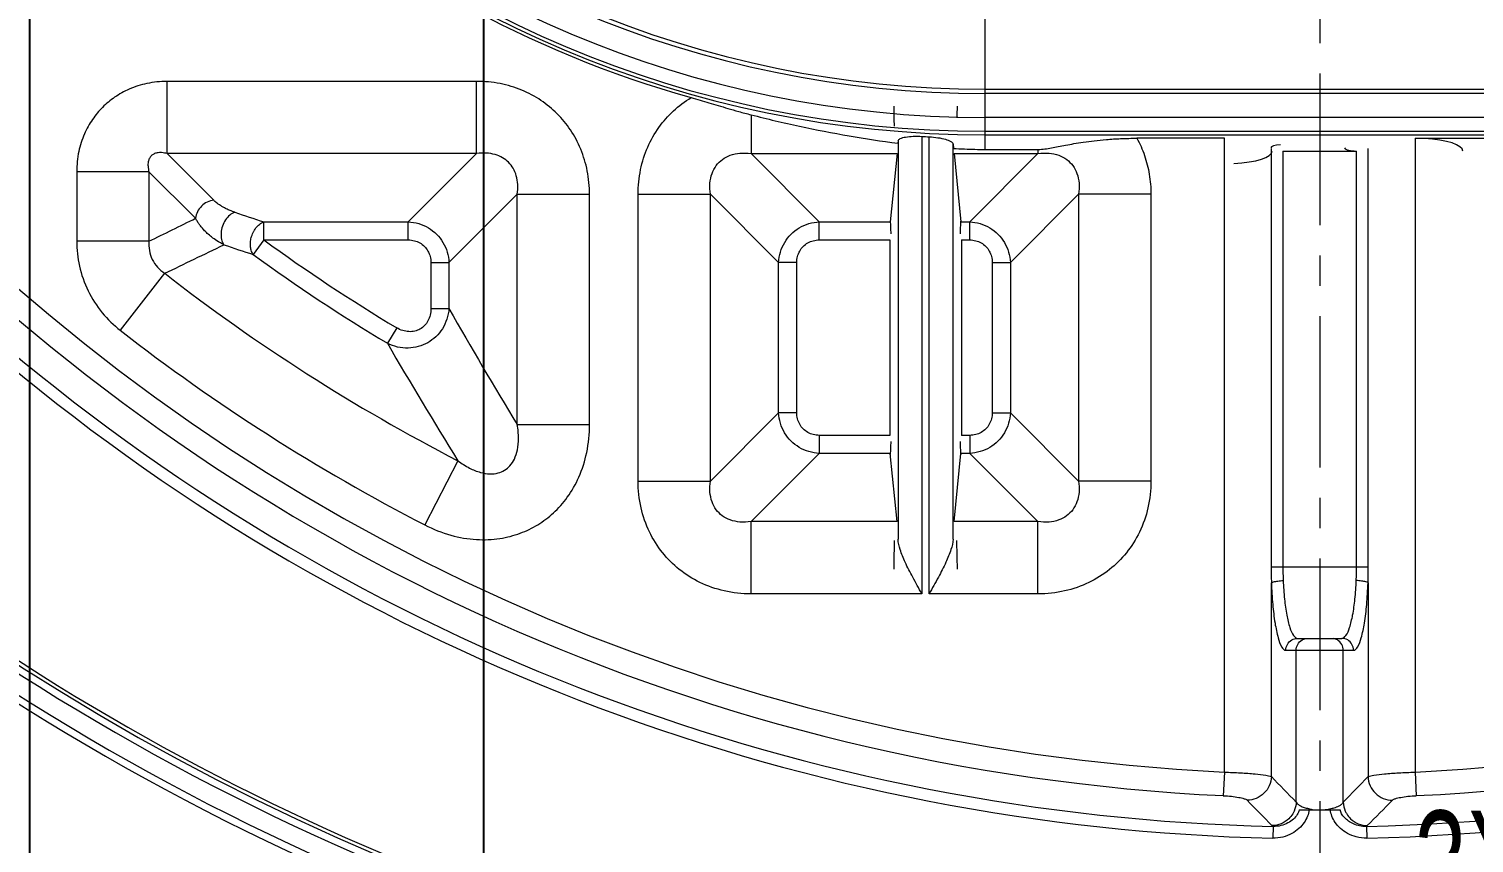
# Model space of a CAD drawing. Header units: millimetres. Extents: x 5536 to 6151, y 463 to 893.
# Drawn here: x 5685.6 to 5746.1, y 558.5 to 592.6 of the extents above; entities that cross this region are included whole.
import ezdxf

# ---------------------------------------------------------------- set-up
doc = ezdxf.new("R2010")
doc.units = ezdxf.units.MM
doc.header["$LTSCALE"] = 0.2
doc.linetypes.add('CENTER', pattern=[50.8, 31.75, -6.35, 6.35, -6.35])
doc.layers.get('0').update_dxf_attribs({"lineweight": 18})
doc.layers.add('poumianxian', color=2, linetype='Continuous', lineweight=18)
doc.layers.add('图层1', color=1, linetype='CENTER', lineweight=18)
doc.styles.add('標準', font='', dxfattribs={"width": 0.667})
doc.styles.get('標準').set_extended_font_data('pmingliu')
doc.dimstyles.new('11111111111', dxfattribs={"dimtxt": 4.5, "dimasz": 4.5, "dimexe": 1.25, "dimexo": 0.625, "dimtad": 1, "dimtoh": 1, "dimdsep": 46, "dimtxsty": '標準', "dimblk": '_CAXARROW', "dimcen": 0, "dimdle": 9, "dimclrd": 6, "dimclre": 6, "dimclrt": 2, "dimadec": 0, "dimazin": 0, "dimtfac": 0.707107, "dimtofl": 0, "dimtmove": 2, "dimatfit": 3, "dimfxl": 0, "dimfrac": 2, "dimtolj": 1, "dimarcsym": 0})
doc.dimstyles.new('222222', dxfattribs={"dimtxt": 4.5, "dimasz": 4.5, "dimexe": 1.25, "dimexo": 0.625, "dimtad": 1, "dimdsep": 46, "dimtxsty": '標準', "dimblk": '_CAXARROW', "dimcen": 0, "dimdle": 9, "dimclrd": 6, "dimclre": 6, "dimclrt": 2, "dimadec": 0, "dimazin": 0, "dimtfac": 0.707107, "dimtofl": 0, "dimtmove": 2, "dimatfit": 3, "dimfxl": 0, "dimfrac": 2, "dimtolj": 1, "dimarcsym": 0})
doc.dimstyles.new('ISO-25', dxfattribs={"dimtxt": 2.5, "dimasz": 2.5, "dimexe": 1.25, "dimexo": 0.625, "dimtad": 1, "dimdsep": 46, "dimtxsty": 'Standard', "dimblk": '_CAXARROW', "dimcen": 0, "dimdle": 5, "dimclrd": 4, "dimclre": 4, "dimclrt": 3, "dimadec": 0, "dimazin": 0, "dimtfac": 0.707107, "dimtofl": 0, "dimtmove": 2, "dimatfit": 3, "dimfxl": 0, "dimfrac": 2, "dimarcsym": 0})
doc.dimstyles.new('zhijing', dxfattribs={"dimtxt": 4.5, "dimasz": 4.5, "dimexe": 1.25, "dimexo": 0.625, "dimtad": 1, "dimtoh": 1, "dimdsep": 46, "dimtxsty": '標準', "dimblk": '_CAXARROW', "dimcen": 0, "dimdle": 9, "dimclrd": 6, "dimclre": 6, "dimclrt": 2, "dimadec": 0, "dimazin": 0, "dimtfac": 0.707107, "dimtofl": 0, "dimtmove": 2, "dimatfit": 3, "dimfxl": 0, "dimfrac": 2, "dimtolj": 1, "dimarcsym": 0})

# ---------------------------------------------------------------- blocks, each defined once
blk = doc.blocks.new('*X4')
at = {"layer": 'poumianxian'}
blk.add_hatch(color=6, dxfattribs=at).paths.add_polyline_path([(5815.182, 723.919), (5816.22, 722.836), (5812.452, 720.263)], flags=0)
at = {"layer": 'poumianxian', "color": 6, "lineweight": -2}
blk.add_line((5838.466, 745.204), (5815.701, 723.377), dxfattribs=at)
at = {"layer": 'poumianxian', "insert": (5828.219, 739.866), "char_height": 4.5, "width": 64.97647, "attachment_point": 5, "rotation": 43.79372, "style": '標準'}
blk.add_mtext('\\T1.004;%%C201.68%%P0.5', dxfattribs=at)
blk = doc.blocks.new('_CAXARROW')
blk.add_hatch(color=0).paths.add_polyline_path([(0, 0), (-1, 0.125), (-1, -0.125)], flags=0)
blk = doc.blocks.new('*X45')
at = {"layer": 'poumianxian'}
blk.add_hatch(color=6, dxfattribs=at).paths.add_polyline_path([(5741.186, 550.477), (5742.583, 549.93), (5740.244, 546.014)], flags=0)
at = {"layer": 'poumianxian', "color": 6, "lineweight": -2}
for p, q in [((5743.525, 554.394), (5741.885, 550.204)), ((5756.475, 554.394), (5743.525, 554.394))]:
    blk.add_line(p, q, dxfattribs=at)
at = {"layer": 'poumianxian', "color": 2, "insert": (5750.312, 557.524), "char_height": 4.5, "width": 39.30464, "attachment_point": 5, "style": '標準'}
blk.add_mtext('\\T1.004;3X%%C3.2', dxfattribs=at)
blk = doc.blocks.new('*X70')
at = {"layer": 'poumianxian'}
for points in [[(5709.161, 514.546), (5709.161, 513.046), (5704.661, 513.796)], [(5770.161, 514.546), (5770.161, 513.046), (5774.661, 513.796)]]:
    blk.add_hatch(color=6, dxfattribs=at).paths.add_polyline_path(points, flags=0)
at = {"layer": 'poumianxian', "color": 6, "lineweight": -2}
for p, q in [((5704.661, 658.486), (5704.661, 512.546)), ((5774.661, 658.486), (5774.661, 512.546)), ((5709.161, 513.796), (5770.161, 513.796))]:
    blk.add_line(p, q, dxfattribs=at)
at = {"layer": 'poumianxian', "color": 2, "insert": (5739.661, 517.034), "char_height": 4.5, "width": 34.019, "attachment_point": 5, "style": '標準'}
blk.add_mtext('\\T1.004;70%%P0.3', dxfattribs=at)
blk = doc.blocks.new('*X79')
at = {"layer": 'poumianxian'}
for points in [[(5690.157, 503.327), (5690.157, 501.827), (5685.657, 502.577)], [(5789.164, 503.327), (5789.164, 501.827), (5793.664, 502.577)]]:
    blk.add_hatch(color=6, dxfattribs=at).paths.add_polyline_path(points, flags=0)
at = {"layer": 'poumianxian', "color": 6, "lineweight": -2}
for p, q in [((5685.657, 643.849), (5685.657, 501.327)), ((5793.664, 643.849), (5793.664, 501.327)), ((5690.157, 502.577), (5789.164, 502.577))]:
    blk.add_line(p, q, dxfattribs=at)
at = {"layer": 'poumianxian', "color": 2, "insert": (5739.661, 505.815), "char_height": 4.5, "width": 54.97247, "attachment_point": 5, "style": '標準'}
blk.add_mtext('\\T1.004;108.01%%P0.5', dxfattribs=at)

msp = doc.modelspace()

# ---------------------------------------------------------------- linework, layer by layer
for p, q in [((5725.661, 588.896), (5725.661, 598.045)), ((5691.409, 587.382), (5691.409, 590.407)), ((5704.367, 590.407), (5691.409, 590.407)), ((5704.367, 587.382), (5704.367, 590.407)), ((5725.661, 590.08), (5753.661, 590.08)), ((5753.661, 589.903), (5725.661, 589.903)), ((5715.855, 589.008), (5715.855, 587.382)), ((5753.661, 588.896), (5725.661, 588.896)), ((5725.661, 587.559), (5725.661, 588.896)), ((5723.011, 588.103), (5723.011, 568.94)), ((5723.311, 568.94), (5723.311, 588.086)), ((5725.661, 588.319), (5753.661, 588.319)), ((5725.661, 588.17), (5753.661, 588.17)), ((5722.011, 587.913), (5721.999, 587.819)), ((5722.011, 587.913), (5722.011, 571.23)), ((5724.31, 571.23), (5724.31, 587.787)), ((5724.31, 587.787), (5724.335, 587.597)), ((5725.661, 587.559), (5727.867, 587.559)), ((5727.867, 587.559), (5727.867, 587.382)), ((5735.669, 588.025), (5732.007, 588.025)), ((5735.669, 561.472), (5735.669, 588.025)), ((5737.629, 587.597), (5737.629, 570.077)), ((5738.119, 587.49), (5741.203, 587.49)), ((5738.119, 587.49), (5738.119, 570.077)), ((5741.203, 570.077), (5741.203, 587.49)), ((5741.693, 570.077), (5741.693, 587.597)), ((5743.652, 588.025), (5747.315, 588.025)), ((5743.652, 588.025), (5743.652, 561.472)), ((5693.361, 585.43), (5691.409, 587.382)), ((5704.367, 587.382), (5691.409, 587.382)), ((5701.508, 584.523), (5704.367, 587.382)), ((5715.855, 587.382), (5721.969, 587.382)), ((5718.713, 584.523), (5715.855, 587.382)), ((5721.969, 587.382), (5721.68, 584.523)), ((5724.352, 587.382), (5727.867, 587.382)), ((5724.352, 587.382), (5724.642, 584.523)), ((5725.008, 584.523), (5727.867, 587.382)), ((5690.653, 586.625), (5687.627, 586.625)), ((5687.627, 586.625), (5687.627, 583.711)), ((5692.605, 584.673), (5690.653, 586.625)), ((5690.653, 586.625), (5690.653, 583.711)), ((5703.21, 582.821), (5706.069, 585.68)), ((5706.069, 585.68), (5709.094, 585.68)), ((5706.069, 576.032), (5706.069, 585.68)), ((5709.094, 576.032), (5709.094, 585.68)), ((5711.127, 585.68), (5714.153, 585.68)), ((5711.127, 573.668), (5711.127, 585.68)), ((5717.011, 582.821), (5714.153, 585.68)), ((5714.153, 573.668), (5714.153, 585.68)), ((5726.71, 582.821), (5729.569, 585.68)), ((5732.594, 585.68), (5729.569, 585.68)), ((5729.569, 585.68), (5729.569, 573.668)), ((5732.594, 585.68), (5732.594, 573.668)), ((5695.461, 584.523), (5701.508, 584.523)), ((5695.461, 583.767), (5695.461, 584.523)), ((5701.508, 583.767), (5701.508, 584.523)), ((5718.713, 584.523), (5721.68, 584.523)), ((5718.713, 583.767), (5718.713, 584.523)), ((5724.642, 584.523), (5725.008, 584.523)), ((5725.008, 583.767), (5725.008, 584.523)), ((5690.653, 583.711), (5687.627, 583.711)), ((5695.461, 583.767), (5695.016, 583.155)), ((5695.461, 583.767), (5701.508, 583.767)), ((5718.713, 583.767), (5721.661, 583.767)), ((5721.661, 583.767), (5721.661, 575.581)), ((5724.661, 583.767), (5725.008, 583.767)), ((5724.661, 583.767), (5724.661, 575.581)), ((5702.454, 582.821), (5703.21, 582.821)), ((5702.454, 582.821), (5702.454, 580.895)), ((5703.21, 582.821), (5703.21, 580.895)), ((5717.768, 582.821), (5717.011, 582.821)), ((5717.011, 576.526), (5717.011, 582.821)), ((5717.768, 576.526), (5717.768, 582.821)), ((5725.954, 582.821), (5726.71, 582.821)), ((5725.954, 582.821), (5725.954, 576.526)), ((5726.71, 582.821), (5726.71, 576.526)), ((5691.309, 582.368), (5689.45, 579.981)), ((5702.454, 580.895), (5703.21, 580.895)), ((5701.022, 580.085), (5700.632, 579.436)), ((5706.069, 576.032), (5709.094, 576.032)), ((5717.011, 576.526), (5714.153, 573.668)), ((5717.768, 576.526), (5717.011, 576.526)), ((5725.954, 576.526), (5726.71, 576.526)), ((5726.71, 576.526), (5729.569, 573.668)), ((5721.661, 575.581), (5718.713, 575.581)), ((5718.713, 575.581), (5718.713, 574.824)), ((5725.008, 575.581), (5724.661, 575.581)), ((5725.008, 575.581), (5725.008, 574.824)), ((5718.713, 574.824), (5715.855, 571.966)), ((5721.68, 574.824), (5718.713, 574.824)), ((5721.969, 571.966), (5721.68, 574.824)), ((5724.352, 571.966), (5724.642, 574.824)), ((5725.008, 574.824), (5724.642, 574.824)), ((5725.008, 574.824), (5727.867, 571.966)), ((5703.587, 574.519), (5702.2, 571.83)), ((5711.127, 573.668), (5714.153, 573.668)), ((5732.594, 573.668), (5729.569, 573.668)), ((5721.969, 571.966), (5715.855, 571.966)), ((5715.855, 568.94), (5715.855, 571.966)), ((5727.867, 571.966), (5724.352, 571.966)), ((5727.867, 568.94), (5727.867, 571.966)), ((5737.629, 570.077), (5741.693, 570.077)), ((5737.639, 561.285), (5737.639, 569.401)), ((5741.683, 569.401), (5741.683, 561.285)), ((5723.011, 568.94), (5715.855, 568.94)), ((5727.867, 568.94), (5723.311, 568.94)), ((5738.737, 567.077), (5740.585, 567.077)), ((5738.244, 566.577), (5741.077, 566.577)), ((5738.676, 560.216), (5738.676, 566.577)), ((5740.646, 560.216), (5740.646, 566.577)), ((5735.669, 561.472), (5735.622, 560.488)), ((5743.652, 561.472), (5743.7, 560.488)), ((5737.707, 559.201), (5737.695, 558.708)), ((5741.615, 559.201), (5741.626, 558.708))]:
    msp.add_line(p, q)
for centre, radius, start, end in [((5739.661, 650.474), 101.908, 118.44247, 254.63694), ((5739.661, 650.474), 101.608, 118.44247, 254.63694), ((5739.661, 650.474), 100.842, 118.67849, 254.51733), ((5739.661, 650.474), 100.543, 118.67849, 254.51733), ((5739.661, 644.474), 84.082, 182.75328, 267.24672), ((5739.661, 644.474), 83.097, 182.75328, 267.24672), ((5739.661, 644.474), 83.097, 272.75328, 357.24672), ((5739.661, 644.474), 84.082, 272.75328, 357.24672), ((5725.661, 633.474), 45.304, 180, 270), ((5725.661, 633.474), 45.155, 180, 270), ((5725.661, 633.474), 44.578, 180, 270), ((5725.661, 633.474), 43.57, 180, 270), ((5725.661, 633.474), 43.393, 180, 270), ((5725.661, 633.474), 45.448, 201.7141, 254.27579), ((5725.661, 633.474), 45.448, 266.65707, 267.03631), ((5536.938, 898.157), 350.006, 296.05134, 296.40759), ((5744.542, 735.318), 158.581, 251.50714, 251.97095), ((5536.993, 905.225), 357.841, 295.54642, 295.98702), ((5744.683, 734.241), 159.04, 251.33599, 251.80265), ((5739.661, 644.474), 75.093, 233.94255, 239.03251), ((5739.661, 644.474), 75.849, 233.94255, 239.03252), ((5739.661, 644.474), 78.708, 232.09772, 242.72083), ((5855.398, 667.082), 174.898, 209.52351, 211.37166), ((5739.661, 644.474), 81.734, 232.09776, 242.72081), ((5739.661, 644.474), 85.296, 229.84804, 268.68733), ((5854.31, 668.435), 177.589, 210.07635, 211.92707), ((5739.661, 644.474), 85.296, 271.31265, 310.15196), ((5739.661, 644.474), 85.788, 230.12492, 268.68734), ((5739.661, 644.474), 85.788, 271.31266, 309.87508), ((5761.564, 570.094), 23.935, 180.04059, 181.65874), ((5717.756, 570.094), 23.936, 358.3413, 359.95937), ((5739.661, 650.474), 100.395, 236.78139, 267.86727), ((5739.661, 650.474), 100.395, 272.13273, 303.21861), ((5905.849, 723.53), 233.705, 223.96577, 224.33085), ((5573.819, 723.193), 233.222, 315.66878, 316.0346), ((5906.735, 726.324), 237.705, 224.3024, 224.66351), ((5572.937, 725.981), 237.214, 315.33612, 315.69798), ((5739.661, 644.474), 84.582, 269.41892, 270.58123)]:
    msp.add_arc(centre, radius, start, end)
for centre, major_axis, ratio, start_param, end_param in [((5721.933, 590.407), (0, 3.2), 0.034921, 1.902409, 2.199241), ((5724.388, 590.407), (0, 3.2), 0.034921, 4.21344, 4.380776), ((5735.669, 587.49), (-2, 0), 0.267949, 1.772154, 3.141593), ((5738.119, 587.624), (0.5, 0), 0.267949, 1.772154, 3.141593), ((5741.203, 587.624), (-0.5, 0), 0.267949, 0, 1.369438), ((5743.652, 587.49), (2, 0), 0.267949, 0, 1.369438), ((5721.689, 583.767), (0, 0.8), 0.034921, 5.044002, 6.283185), ((5724.633, 583.767), (0, 0.8), 0.034921, 0, 1.239184), ((5721.689, 575.581), (0, -0.8), 0.034921, 0, 1.239184), ((5724.633, 575.581), (0, -0.8), 0.034921, 5.044002, 6.283185), ((5721.933, 568.94), (0, -3.2), 0.034921, 3.939221, 4.380776), ((5724.388, 568.94), (0, -3.2), 0.034921, 1.902409, 2.343964)]:
    msp.add_ellipse(centre, major_axis=major_axis, ratio=ratio, start_param=start_param, end_param=end_param)
for points, knots in [([(5691.409, 590.407), (5691.126, 590.407), (5690.582, 590.352), (5689.838, 590.114), (5689.214, 589.767), (5688.696, 589.335), (5688.265, 588.817), (5687.919, 588.193), (5687.682, 587.451), (5687.627, 586.909), (5687.627, 586.625)], [0, 0, 0, 0, 16026.017079, 30623.520566, 43831.813819, 56189.870424, 68526.241515, 81694.575238, 96255.530152, 112265.162694, 112265.162694, 112265.162694, 112265.162694]), ([(5709.094, 585.68), (5709.094, 586.008), (5709.033, 586.656), (5708.758, 587.572), (5708.325, 588.383), (5707.758, 589.073), (5707.068, 589.639), (5706.258, 590.072), (5705.343, 590.346), (5704.695, 590.407), (5704.367, 590.407)], [0, 0, 0, 0, 14915.856692, 29310.486677, 43097.677438, 56346.518661, 69582.476826, 83359.86294, 97754.679571, 112657.524986, 112657.524986, 112657.524986, 112657.524986]), ([(5711.127, 585.68), (5711.127, 586.025), (5711.195, 586.704), (5711.496, 587.657), (5711.969, 588.493), (5712.587, 589.195), (5713.08, 589.567), (5713.344, 589.726)], [0, 0, 0, 0, 15831.101795, 31032.7994, 45516.570023, 59517.399227, 73634.761368, 73634.761368, 73634.761368, 73634.761368]), ([(5713.343, 589.726), (5713.469, 589.691), (5713.72, 589.619), (5714.098, 589.509), (5714.486, 589.393), (5714.9, 589.271), (5715.359, 589.139), (5715.682, 589.052), (5715.855, 589.008)], [0, 0, 0, 0, 12983.463045, 25903.286555, 39132.508232, 53285.414462, 68793.918805, 86523.059805, 86523.059805, 86523.059805, 86523.059805]), ([(5715.855, 589.008), (5716.528, 588.836), (5717.892, 588.515), (5719.941, 588.115), (5721.317, 587.905), (5721.999, 587.819)], [0, 0, 0, 0, 15793.509393, 31813.974517, 47423.231515, 47423.231515, 47423.231515, 47423.231515]), ([(5722.011, 587.913), (5722.017, 587.956), (5722.135, 588.04), (5722.351, 588.084), (5722.661, 588.115), (5722.888, 588.11), (5723.011, 588.103)], [0, 0, 0, 0, 7526.251528, 21057.06228, 39267.801953, 60346.483108, 60346.483108, 60346.483108, 60346.483108]), ([(5723.311, 588.086), (5723.434, 588.08), (5723.666, 588.059), (5723.976, 587.994), (5724.191, 587.922), (5724.304, 587.832), (5724.31, 587.787)], [0, 0, 0, 0, 20821.29796, 39256.053186, 52742.738141, 60362.567055, 60362.567055, 60362.567055, 60362.567055]), ([(5724.335, 587.597), (5724.485, 587.589), (5724.783, 587.575), (5725.225, 587.561), (5725.517, 587.559), (5725.661, 587.559)], [0, 0, 0, 0, 16184.399957, 32022.906153, 47491.080017, 47491.080017, 47491.080017, 47491.080017]), ([(5727.867, 587.559), (5727.962, 587.559), (5728.151, 587.572), (5728.433, 587.619), (5728.723, 587.676), (5729.036, 587.739), (5729.386, 587.804), (5729.783, 587.868), (5730.235, 587.927), (5730.756, 587.979), (5731.354, 588.016), (5731.78, 588.025), (5732.008, 588.025)], [0, 0, 0, 0, 9589.775214, 18914.916845, 28613.288449, 39188.72135, 50981.092009, 64298.50204, 79427.92305, 96720.755382, 116684.011739, 139465.525764, 139465.525764, 139465.525764, 139465.525764]), ([(5732.007, 588.025), (5732.133, 587.796), (5732.35, 587.306), (5732.55, 586.514), (5732.594, 585.961), (5732.594, 585.68)], [0, 0, 0, 0, 15305.617043, 31135.93616, 47553.564441, 47553.564441, 47553.564441, 47553.564441]), ([(5691.409, 587.382), (5691.335, 587.402), (5691.198, 587.429), (5691.007, 587.423), (5690.855, 587.375), (5690.74, 587.293), (5690.659, 587.179), (5690.611, 587.027), (5690.606, 586.837), (5690.632, 586.699), (5690.653, 586.625)], [0, 0, 0, 0, 18515.359992, 33451.687703, 45595.46703, 56217.725832, 66818.262688, 78934.641367, 93850.671576, 112337.404844, 112337.404844, 112337.404844, 112337.404844]), ([(5706.069, 585.68), (5706.088, 585.814), (5706.103, 586.076), (5706.046, 586.448), (5705.913, 586.767), (5705.714, 587.028), (5705.454, 587.226), (5705.134, 587.359), (5704.763, 587.416), (5704.501, 587.401), (5704.367, 587.382)], [0, 0, 0, 0, 16025.175149, 30627.170927, 43926.884065, 56339.724556, 68739.380999, 82027.655147, 96629.336161, 112643.888351, 112643.888351, 112643.888351, 112643.888351]), ([(5714.153, 585.68), (5714.13, 585.833), (5714.117, 586.129), (5714.201, 586.544), (5714.382, 586.889), (5714.648, 587.154), (5714.992, 587.334), (5715.407, 587.418), (5715.702, 587.404), (5715.855, 587.382)], [0, 0, 0, 0, 16176.586568, 30689.490153, 43792.277333, 56282.839032, 69348.030389, 83832.164936, 99963.441316, 99963.441316, 99963.441316, 99963.441316]), ([(5727.867, 587.382), (5728.02, 587.404), (5728.316, 587.418), (5728.731, 587.333), (5729.076, 587.152), (5729.341, 586.886), (5729.521, 586.542), (5729.605, 586.128), (5729.591, 585.832), (5729.569, 585.68)], [0, 0, 0, 0, 16218.591475, 30769.17996, 43905.990472, 56428.985763, 69528.102826, 84049.847572, 100223.011202, 100223.011202, 100223.011202, 100223.011202]), ([(5693.361, 585.43), (5693.267, 585.42), (5693.079, 585.364), (5692.841, 585.193), (5692.67, 584.955), (5692.615, 584.767), (5692.605, 584.673)], [0, 0, 0, 0, 14831.290539, 30017.322784, 45203.355029, 60034.645568, 60034.645568, 60034.645568, 60034.645568]), ([(5694.242, 584.925), (5694.176, 584.947), (5694.056, 584.992), (5693.894, 585.066), (5693.76, 585.136), (5693.65, 585.202), (5693.558, 585.264), (5693.481, 585.322), (5693.417, 585.376), (5693.379, 585.412), (5693.361, 585.43)], [0, 0, 0, 0, 22956.229158, 42272.121823, 58641.623491, 72633.007954, 84681.162383, 95137.358398, 104298.680746, 112416.339806, 112416.339806, 112416.339806, 112416.339806]), ([(5693.787, 583.565), (5693.688, 583.614), (5693.511, 583.715), (5693.28, 583.878), (5693.097, 584.033), (5692.95, 584.178), (5692.833, 584.314), (5692.74, 584.44), (5692.665, 584.558), (5692.623, 584.636), (5692.605, 584.673)], [0, 0, 0, 0, 22625.448717, 41630.295806, 57795.64246, 71708.973432, 83807.728878, 94437.980308, 103890.168025, 112409.454106, 112409.454106, 112409.454106, 112409.454106]), ([(5694.242, 584.925), (5694.166, 584.901), (5694.016, 584.811), (5693.841, 584.605), (5693.717, 584.345), (5693.659, 584.062), (5693.675, 583.792), (5693.741, 583.629), (5693.787, 583.565)], [0, 0, 0, 0, 12815.878317, 27419.274149, 43118.970429, 58818.196706, 73420.354934, 86234.775756, 86234.775756, 86234.775756, 86234.775756]), ([(5695.016, 583.155), (5694.997, 583.182), (5694.964, 583.239), (5694.93, 583.329), (5694.909, 583.417), (5694.898, 583.504), (5694.895, 583.589), (5694.899, 583.677), (5694.911, 583.769), (5694.932, 583.867), (5694.964, 583.971), (5695.008, 584.076), (5695.062, 584.176), (5695.124, 584.267), (5695.193, 584.348), (5695.271, 584.42), (5695.36, 584.482), (5695.426, 584.512), (5695.461, 584.523)], [0, 0, 0, 0, 13492.469321, 26430.616637, 38629.706615, 50206.094979, 61567.702033, 73208.938842, 85575.952436, 99047.832839, 113815.005775, 129405.814862, 144831.635221, 159539.528441, 173819.142879, 188009.167862, 202398.483656, 217231.66775, 217231.66775, 217231.66775, 217231.66775]), ([(5701.508, 584.523), (5701.656, 584.516), (5701.95, 584.467), (5702.356, 584.288), (5702.704, 584.017), (5702.975, 583.669), (5703.154, 583.262), (5703.203, 582.969), (5703.21, 582.821)], [0, 0, 0, 0, 14548.158253, 28919.990918, 43192.467431, 57463.018206, 71833.909938, 86370.494839, 86370.494839, 86370.494839, 86370.494839]), ([(5717.011, 582.821), (5717.018, 582.969), (5717.068, 583.263), (5717.247, 583.669), (5717.518, 584.017), (5717.866, 584.288), (5718.272, 584.467), (5718.566, 584.516), (5718.713, 584.523)], [0, 0, 0, 0, 14588.710952, 29000.604808, 43312.865566, 57623.195216, 72034.14552, 86611.250859, 86611.250859, 86611.250859, 86611.250859]), ([(5725.008, 584.523), (5725.156, 584.516), (5725.45, 584.467), (5725.856, 584.288), (5726.204, 584.017), (5726.475, 583.669), (5726.654, 583.262), (5726.703, 582.969), (5726.71, 582.821)], [0, 0, 0, 0, 14610.834809, 29044.584382, 43378.549756, 57710.581095, 72143.385681, 86742.597278, 86742.597278, 86742.597278, 86742.597278]), ([(5687.627, 583.711), (5687.627, 583.363), (5687.705, 582.648), (5688.064, 581.618), (5688.655, 580.7), (5689.174, 580.196), (5689.45, 579.981)], [0, 0, 0, 0, 14594.124106, 29907.81673, 45315.904467, 59988.9063, 59988.9063, 59988.9063, 59988.9063]), ([(5690.653, 583.711), (5690.642, 583.583), (5690.65, 583.319), (5690.771, 582.939), (5690.997, 582.609), (5691.2, 582.439), (5691.309, 582.368)], [0, 0, 0, 0, 14779.627905, 29926.095231, 45165.788172, 60019.986534, 60019.986534, 60019.986534, 60019.986534]), ([(5701.508, 583.767), (5701.593, 583.767), (5701.761, 583.746), (5701.993, 583.653), (5702.19, 583.503), (5702.34, 583.306), (5702.433, 583.074), (5702.454, 582.906), (5702.454, 582.821)], [0, 0, 0, 0, 14770.44937, 29096.030542, 43179.596128, 57278.155025, 71619.361903, 86371.357776, 86371.357776, 86371.357776, 86371.357776]), ([(5717.768, 582.821), (5717.768, 582.906), (5717.788, 583.074), (5717.882, 583.306), (5718.031, 583.503), (5718.228, 583.653), (5718.461, 583.746), (5718.629, 583.767), (5718.713, 583.767)], [0, 0, 0, 0, 14813.960982, 29181.743249, 43306.796986, 57446.888203, 71830.3422, 86625.79533, 86625.79533, 86625.79533, 86625.79533]), ([(5725.008, 583.767), (5725.093, 583.767), (5725.261, 583.746), (5725.493, 583.653), (5725.69, 583.503), (5725.84, 583.306), (5725.933, 583.074), (5725.954, 582.906), (5725.954, 582.821)], [0, 0, 0, 0, 14834.083349, 29221.38192, 43365.622255, 57524.920496, 71927.912092, 86743.462442, 86743.462442, 86743.462442, 86743.462442]), ([(5703.21, 580.895), (5703.199, 580.744), (5703.142, 580.446), (5702.952, 580.041), (5702.675, 579.703), (5702.329, 579.445), (5701.93, 579.281), (5701.497, 579.218), (5701.052, 579.264), (5700.768, 579.367), (5700.632, 579.436)], [0, 0, 0, 0, 14630.907787, 28822.912297, 42667.353724, 56318.280864, 69972.957037, 83821.286048, 98012.598242, 112633.155161, 112633.155161, 112633.155161, 112633.155161]), ([(5702.454, 580.895), (5702.454, 580.803), (5702.434, 580.622), (5702.341, 580.374), (5702.195, 580.171), (5702.003, 580.022), (5701.776, 579.934), (5701.526, 579.913), (5701.266, 579.961), (5701.101, 580.037), (5701.022, 580.085)], [0, 0, 0, 0, 15357.101973, 29712.710253, 43249.119476, 56328.980566, 69402.426347, 82930.23735, 97275.206692, 112627.240959, 112627.240959, 112627.240959, 112627.240959]), ([(5702.2, 571.83), (5702.549, 571.65), (5703.254, 571.369), (5704.326, 571.185), (5705.314, 571.225), (5706.186, 571.448), (5706.945, 571.815), (5707.617, 572.323), (5708.21, 572.993), (5708.695, 573.85), (5709.021, 574.884), (5709.094, 575.639), (5709.094, 576.032)], [0, 0, 0, 0, 16581.519077, 31828.487965, 45666.899214, 58112.425251, 69615.331723, 81094.607115, 93470.589946, 107216.332097, 122395.488115, 139012.802819, 139012.802819, 139012.802819, 139012.802819]), ([(5703.587, 574.519), (5703.74, 574.404), (5704.041, 574.21), (5704.498, 574.021), (5704.906, 573.952), (5705.255, 573.986), (5705.544, 574.107), (5705.783, 574.308), (5705.972, 574.601), (5706.096, 574.993), (5706.137, 575.485), (5706.102, 575.841), (5706.069, 576.032)], [0, 0, 0, 0, 19088.825665, 35280.049983, 48691.96399, 59802.61773, 69582.660352, 79334.50812, 90363.019164, 103667.518102, 119794.004939, 138994.381648, 138994.381648, 138994.381648, 138994.381648]), ([(5718.713, 574.824), (5718.565, 574.831), (5718.272, 574.881), (5717.866, 575.06), (5717.517, 575.331), (5717.246, 575.679), (5717.068, 576.085), (5717.018, 576.379), (5717.011, 576.526)], [0, 0, 0, 0, 14599.030981, 29021.119789, 43343.505013, 57663.957763, 72085.10235, 86672.519512, 86672.519512, 86672.519512, 86672.519512]), ([(5718.713, 575.581), (5718.629, 575.581), (5718.461, 575.601), (5718.228, 575.695), (5718.031, 575.844), (5717.882, 576.041), (5717.788, 576.274), (5717.768, 576.442), (5717.768, 576.526)], [0, 0, 0, 0, 14823.021741, 29199.591867, 43333.285002, 57482.024809, 71874.276258, 86678.778825, 86678.778825, 86678.778825, 86678.778825]), ([(5725.954, 576.526), (5725.954, 576.442), (5725.933, 576.274), (5725.84, 576.041), (5725.69, 575.844), (5725.493, 575.695), (5725.261, 575.601), (5725.093, 575.581), (5725.008, 575.581)], [0, 0, 0, 0, 14843.146017, 29239.2343, 43392.115853, 57560.064512, 71971.855402, 86796.457103, 86796.457103, 86796.457103, 86796.457103]), ([(5726.71, 576.526), (5726.703, 576.378), (5726.654, 576.085), (5726.475, 575.679), (5726.204, 575.33), (5725.856, 575.059), (5725.449, 574.881), (5725.156, 574.831), (5725.008, 574.824)], [0, 0, 0, 0, 14621.156962, 29065.103575, 43409.1955, 57751.352022, 72194.352981, 86803.878519, 86803.878519, 86803.878519, 86803.878519]), ([(5715.855, 568.94), (5715.479, 568.94), (5714.741, 569.02), (5713.716, 569.376), (5712.834, 569.931), (5712.112, 570.654), (5711.56, 571.535), (5711.206, 572.558), (5711.127, 573.293), (5711.127, 573.668)], [0, 0, 0, 0, 15142.041867, 29632.413661, 43396.404364, 56779.045925, 70503.283989, 84957.285204, 100042.98383, 100042.98383, 100042.98383, 100042.98383]), ([(5715.855, 571.966), (5715.701, 571.943), (5715.405, 571.93), (5714.99, 572.014), (5714.646, 572.195), (5714.38, 572.461), (5714.201, 572.805), (5714.117, 573.22), (5714.13, 573.515), (5714.153, 573.668)], [0, 0, 0, 0, 16194.452259, 30723.38413, 43840.642247, 56344.998729, 69424.619496, 83924.750559, 100073.842584, 100073.842584, 100073.842584, 100073.842584]), ([(5732.594, 573.668), (5732.594, 573.292), (5732.515, 572.554), (5732.158, 571.529), (5731.604, 570.647), (5730.88, 569.925), (5729.999, 569.373), (5728.977, 569.019), (5728.241, 568.94), (5727.867, 568.94)], [0, 0, 0, 0, 15190.810186, 29727.851451, 43536.172152, 56961.915489, 70730.355519, 85230.909063, 100365.194542, 100365.194542, 100365.194542, 100365.194542]), ([(5729.569, 573.668), (5729.591, 573.514), (5729.605, 573.218), (5729.52, 572.803), (5729.339, 572.459), (5729.073, 572.193), (5728.729, 572.014), (5728.315, 571.93), (5728.019, 571.943), (5727.867, 571.966)], [0, 0, 0, 0, 16236.464127, 30803.087153, 43954.37424, 56491.169695, 69604.721794, 84142.469298, 100333.455522, 100333.455522, 100333.455522, 100333.455522]), ([(5723.011, 568.94), (5722.88, 569.173), (5722.636, 569.609), (5722.319, 570.224), (5722.098, 570.75), (5722.016, 571.083), (5722.011, 571.23)], [0, 0, 0, 0, 19252.023429, 36052.720674, 49805.281406, 60427.69566, 60427.69566, 60427.69566, 60427.69566]), ([(5724.31, 571.23), (5724.305, 571.083), (5724.224, 570.75), (5724.002, 570.224), (5723.685, 569.609), (5723.441, 569.173), (5723.311, 568.94)], [0, 0, 0, 0, 10625.386708, 24381.318326, 41187.769287, 60444.18069, 60444.18069, 60444.18069, 60444.18069]), ([(5738.119, 570.077), (5738.119, 569.98), (5738.121, 569.787), (5738.127, 569.594), (5738.131, 569.498)], [0, 0, 0, 0, 17066.046694, 34174.682076, 34174.682076, 34174.682076, 34174.682076]), ([(5741.19, 569.498), (5741.194, 569.594), (5741.201, 569.787), (5741.203, 569.981), (5741.203, 570.077)], [0, 0, 0, 0, 17123.755551, 34194.245591, 34194.245591, 34194.245591, 34194.245591]), ([(5737.639, 569.401), (5737.661, 569.427), (5737.758, 569.454), (5737.919, 569.486), (5738.056, 569.495), (5738.131, 569.498)], [0, 0, 0, 0, 9505.720355, 26449.221098, 47662.090264, 47662.090264, 47662.090264, 47662.090264]), ([(5737.639, 569.401), (5737.649, 569.1), (5737.683, 568.535), (5737.768, 567.769), (5737.897, 567.159), (5738.012, 566.775), (5738.172, 566.577), (5738.244, 566.577)], [0, 0, 0, 0, 22626.065712, 42479.624315, 58176.228335, 68692.194046, 74089.974399, 74089.974399, 74089.974399, 74089.974399]), ([(5738.131, 569.498), (5738.142, 569.24), (5738.175, 568.755), (5738.261, 568.096), (5738.389, 567.575), (5738.51, 567.235), (5738.668, 567.077), (5738.737, 567.077)], [0, 0, 0, 0, 22332.112109, 41966.684073, 57572.750777, 68203.935164, 74096.716061, 74096.716061, 74096.716061, 74096.716061]), ([(5740.585, 567.077), (5740.653, 567.077), (5740.812, 567.235), (5740.932, 567.575), (5741.06, 568.096), (5741.146, 568.755), (5741.18, 569.239), (5741.19, 569.498)], [0, 0, 0, 0, 5896.140735, 16532.663361, 32148.987419, 51768.837335, 74140.444906, 74140.444906, 74140.444906, 74140.444906]), ([(5741.077, 566.577), (5741.149, 566.577), (5741.31, 566.775), (5741.424, 567.159), (5741.553, 567.768), (5741.638, 568.535), (5741.672, 569.1), (5741.683, 569.401)], [0, 0, 0, 0, 5401.48295, 15924.985657, 31635.11856, 51478.302655, 74148.589258, 74148.589258, 74148.589258, 74148.589258]), ([(5741.683, 569.401), (5741.66, 569.427), (5741.563, 569.454), (5741.402, 569.486), (5741.265, 569.495), (5741.19, 569.498)], [0, 0, 0, 0, 9512.858129, 26466.979624, 47693.911366, 47693.911366, 47693.911366, 47693.911366]), ([(5738.244, 566.577), (5738.244, 566.663), (5738.29, 566.838), (5738.478, 567.03), (5738.652, 567.077), (5738.737, 567.077)], [0, 0, 0, 0, 15996.833596, 31888.676503, 47674.830462, 47674.830462, 47674.830462, 47674.830462]), ([(5738.676, 566.577), (5738.676, 566.663), (5738.721, 566.838), (5738.89, 567.009), (5739.027, 567.059), (5739.083, 567.069)], [0, 0, 0, 0, 17951.867755, 35785.932094, 47678.527016, 47678.527016, 47678.527016, 47678.527016]), ([(5740.646, 566.577), (5740.646, 566.663), (5740.6, 566.838), (5740.432, 567.009), (5740.295, 567.059), (5740.239, 567.069)], [0, 0, 0, 0, 17957.315787, 35796.773814, 47692.975871, 47692.975871, 47692.975871, 47692.975871]), ([(5741.077, 566.577), (5741.077, 566.663), (5741.031, 566.838), (5740.844, 567.03), (5740.67, 567.077), (5740.585, 567.077)], [0, 0, 0, 0, 16005.022145, 31903.97807, 47696.589632, 47696.589632, 47696.589632, 47696.589632]), ([(5735.669, 561.472), (5735.897, 561.467), (5736.325, 561.45), (5736.905, 561.413), (5737.331, 561.358), (5737.566, 561.323), (5737.639, 561.285)], [0, 0, 0, 0, 20906.217307, 39334.082264, 53104.901711, 60626.422521, 60626.422521, 60626.422521, 60626.422521]), ([(5741.683, 561.285), (5741.755, 561.323), (5741.991, 561.358), (5742.417, 561.413), (5742.996, 561.45), (5743.424, 561.467), (5743.652, 561.472)], [0, 0, 0, 0, 7530.444463, 21316.193111, 39763.081085, 60690.624476, 60690.624476, 60690.624476, 60690.624476]), ([(5737.639, 561.285), (5737.635, 561.156), (5737.574, 560.895), (5737.344, 560.569), (5737.01, 560.351), (5736.748, 560.3), (5736.618, 560.301)], [0, 0, 0, 0, 15096.319134, 30318.944655, 45541.569956, 60637.888748, 60637.888748, 60637.888748, 60637.888748]), ([(5741.683, 561.285), (5741.687, 561.156), (5741.747, 560.895), (5741.977, 560.569), (5742.312, 560.351), (5742.574, 560.3), (5742.703, 560.301)], [0, 0, 0, 0, 15109.567023, 30345.262628, 45580.586332, 60689.24986, 60689.24986, 60689.24986, 60689.24986]), ([(5735.622, 560.488), (5735.737, 560.483), (5735.954, 560.466), (5736.249, 560.427), (5736.465, 560.376), (5736.587, 560.333), (5736.618, 560.301)], [0, 0, 0, 0, 20578.583429, 38781.7927, 52587.217598, 60627.313826, 60627.313826, 60627.313826, 60627.313826]), ([(5738.676, 560.216), (5738.672, 560.088), (5738.632, 559.915), (5738.552, 559.763), (5738.53, 559.726)], [0, 0, 0, 0, 25576.633829, 34203.714395, 34203.714395, 34203.714395, 34203.714395]), ([(5738.676, 560.216), (5738.691, 560.185), (5738.746, 560.125), (5738.861, 560.053), (5739.014, 559.991), (5739.181, 559.951), (5739.294, 559.923), (5739.345, 559.914)], [0, 0, 0, 0, 10174.455676, 23445.280357, 39823.806599, 58834.114047, 74156.160635, 74156.160635, 74156.160635, 74156.160635]), ([(5740.646, 560.216), (5740.649, 560.088), (5740.689, 559.915), (5740.769, 559.763), (5740.791, 559.726)], [0, 0, 0, 0, 25586.49102, 34216.910404, 34216.910404, 34216.910404, 34216.910404]), ([(5742.703, 560.301), (5742.735, 560.333), (5742.856, 560.376), (5743.072, 560.427), (5743.367, 560.466), (5743.584, 560.483), (5743.7, 560.488)], [0, 0, 0, 0, 8051.264511, 21874.558718, 40100.415598, 60704.39671, 60704.39671, 60704.39671, 60704.39671]), ([(5738.53, 559.726), (5738.485, 559.652), (5738.35, 559.481), (5738.056, 559.286), (5737.796, 559.233), (5737.668, 559.232)], [0, 0, 0, 0, 11997.773558, 29919.489397, 47696.308786, 47696.308786, 47696.308786, 47696.308786]), ([(5739.219, 559.893), (5739.205, 559.802), (5739.155, 559.616), (5739.012, 559.348), (5738.791, 559.097), (5738.491, 558.883), (5738.116, 558.736), (5737.838, 558.705), (5737.695, 558.708)], [0, 0, 0, 0, 11381.674562, 23840.963307, 37507.391092, 52675.206349, 69388.11783, 87115.818731, 87115.818731, 87115.818731, 87115.818731]), ([(5738.803, 559.896), (5738.79, 559.825), (5738.726, 559.68), (5738.56, 559.493), (5738.328, 559.332), (5738.036, 559.218), (5737.818, 559.196), (5737.707, 559.201)], [0, 0, 0, 0, 11504.101172, 24645.975346, 39571.663655, 56379.514945, 74151.44244, 74151.44244, 74151.44244, 74151.44244]), ([(5739.892, 559.902), (5739.972, 559.909), (5740.113, 559.945), (5740.273, 559.982), (5740.352, 560.011), (5740.37, 560.018)], [0, 0, 0, 0, 23332.299859, 42025.569188, 47712.568797, 47712.568797, 47712.568797, 47712.568797]), ([(5741.626, 558.708), (5741.481, 558.705), (5741.199, 558.738), (5740.824, 558.887), (5740.525, 559.102), (5740.306, 559.352), (5740.165, 559.619), (5740.116, 559.804), (5740.103, 559.893)], [0, 0, 0, 0, 18108.125008, 34830.688066, 49872.930811, 63523.877494, 75946.248478, 87146.639128, 87146.639128, 87146.639128, 87146.639128]), ([(5740.37, 560.018), (5740.403, 560.031), (5740.477, 560.064), (5740.567, 560.119), (5740.615, 560.169), (5740.629, 560.189)], [0, 0, 0, 0, 16336.081454, 36782.83635, 47715.648357, 47715.648357, 47715.648357, 47715.648357]), ([(5741.615, 559.201), (5741.52, 559.196), (5741.333, 559.211), (5741.079, 559.294), (5740.865, 559.416), (5740.696, 559.56), (5740.575, 559.719), (5740.53, 559.838), (5740.519, 559.896)], [0, 0, 0, 0, 17887.735338, 34638.814159, 49898.919393, 63744.433376, 76144.354472, 87150.922803, 87150.922803, 87150.922803, 87150.922803]), ([(5740.791, 559.726), (5740.836, 559.652), (5740.972, 559.481), (5741.265, 559.286), (5741.525, 559.233), (5741.653, 559.232)], [0, 0, 0, 0, 12004.013051, 29935.098444, 47721.249537, 47721.249537, 47721.249537, 47721.249537]), ([(5737.668, 559.232), (5737.674, 559.226), (5737.686, 559.215), (5737.699, 559.205), (5737.707, 559.201)], [0, 0, 0, 0, 16179.907534, 34200.820341, 34200.820341, 34200.820341, 34200.820341]), ([(5741.615, 559.201), (5741.622, 559.205), (5741.635, 559.215), (5741.648, 559.226), (5741.653, 559.232)], [0, 0, 0, 0, 18032.991657, 34225.397225, 34225.397225, 34225.397225, 34225.397225])]:
    msp.add_open_spline(points, degree=3, knots=knots)
msp.add_open_spline([(5740.629, 560.189), (5740.635, 560.198), (5740.641, 560.207), (5740.646, 560.216)], degree=3)
at = {"layer": '图层1'}
msp.add_line((5739.661, 651.699), (5739.661, 536.186), dxfattribs=at)

# ---------------------------------------------------------------- dimensions: what is measured, and where the dimension line sits
at = {"layer": 'poumianxian'}
for p1, p2, text, dimstyle, override, picture, middle in [((5666.869, 580.684), (5812.452, 720.263), '%%C201.68%%P0.5', 'ISO-25', {"dimtxt": 4.5, "dimasz": 4.5, "dimpost": '%%C<>', "dimtxsty": '標準', "dimsah": 1, "dimclrd": 6, "dimclre": 6, "dimclrt": 256, "dimtfill": 1, "dimtolj": 1}, '*X4', (5830.46, 737.528)), ((5739.077, 543.034), (5740.244, 546.014), '3X%%C3.2', 'zhijing', {"dimpost": '%%C<>', "dimsah": 1, "dimtfill": 1}, '*X45', (5750.312, 557.524))]:
    dim = msp.add_diameter_dim_2p(p1=p1, p2=p2, text=text, dimstyle=dimstyle, override=override, dxfattribs=at)
    dim.commit()
    dim.dimension.update_dxf_attribs({"geometry": picture, "text_midpoint": middle, "dimtype": 163})
for base, p1, p2, text, dimstyle, picture, middle in [((5774.661, 513.796), (5704.661, 659.111), (5774.661, 659.111), '70%%P0.3', '11111111111', '*X70', (5739.661, 513.796)), ((5793.664, 502.577), (5685.657, 644.474), (5793.664, 644.474), '108.01%%P0.5', '222222', '*X79', (5739.661, 502.577))]:
    dim = msp.add_linear_dim(base=base, p1=p1, p2=p2, text=text, dimstyle=dimstyle, override={"dimsah": 1, "dimtfill": 1}, dxfattribs=at)
    dim.commit()
    dim.dimension.update_dxf_attribs({"geometry": picture, "text_midpoint": middle})

doc.saveas('drawing.dxf')
